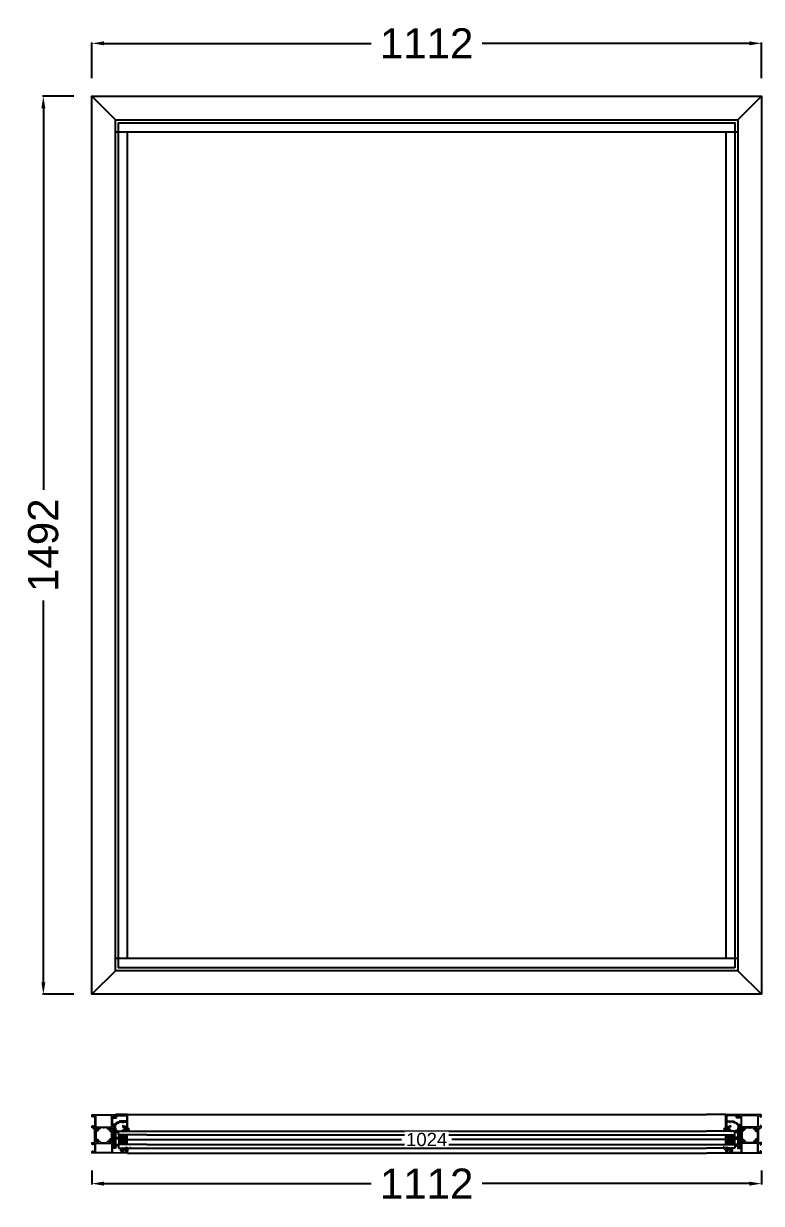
# Model space of a CAD drawing. Header units: millimetres. Extents: x -54028 to -48567, y 2760 to 5426.
# Drawn here: x -51345 to -50119, y 3031 to 4991 of the extents above; entities that cross this region are included whole.
import ezdxf

# ---------------------------------------------------------------- set-up
doc = ezdxf.new("R2010")
doc.units = ezdxf.units.MM
for name, color, linetype, lineweight in [('ATR-tr.', 252, 'Continuous', 20), ('epdm hatch', 253, 'Continuous', 9), ('olculendırme', 7, 'Continuous', 15), ('yalıtım malzemesi', 8, 'Continuous', 9)]:
    doc.layers.add(name, color=color, linetype=linetype, lineweight=lineweight)
doc.layers.add('ISIBARİYERİ HATCH', color=253, linetype='Continuous', lineweight=20, true_color=0xadb6b8)
doc.layers.add('profiller', color=7, linetype='Continuous')
doc.styles.get("Standard").update_dxf_attribs({"font": 'arial.ttf'})
doc.dimstyles.new('ÖLÇÜ', dxfattribs={"dimtxt": 50, "dimasz": 20, "dimexe": 1.25, "dimexo": 30, "dimgap": 20, "dimtad": 0, "dimdec": 0, "dimtxsty": 'Standard', "dimcen": 2.5, "dimadec": 1, "dimazin": 0, "dimtfac": 1, "dimtdec": 0, "dimtmove": 0, "dimatfit": 3, "dimfxl": 1, "dimarcsym": 0})

# ---------------------------------------------------------------- blocks, each defined once
blk = doc.blocks.new('10850-')
at = {"lineweight": -2}
h = blk.add_hatch(color=256, dxfattribs=at)
h.dxf.hatch_style = 1
edge = h.paths.add_edge_path()
edge.add_arc((2024.8, -71.1), 0.3, 360, 450)
edge.add_line((2024.8, -70.8), (2016.4, -70.8))
edge.add_line((2016.4, -70.8), (2016.1, -70.5))
edge.add_line((2016.1, -70.5), (2015.8, -70.8))
edge.add_line((2015.8, -70.8), (2007.4, -70.8))
edge.add_arc((2007.4, -71.1), 0.3, 90, 180)
edge.add_line((2007.1, -71.1), (2007.1, -72.3))
edge.add_arc((2006.8, -72.3), 0.3, 279.5941, 360, ccw=False)
edge.add_arc((2006.9, -72.9), 0.3, 99.5941, 180)
edge.add_line((2006.6, -72.9), (2006.6, -74))
edge.add_arc((2006.9, -74), 0.3, 180, 270)
edge.add_line((2006.9, -74.3), (2007.8, -74.3))
edge.add_arc((2007.8, -74), 0.3, 270, 350.4059)
edge.add_arc((2008.4, -74.1), 0.3, 89.9886, 170.4059, ccw=False)
edge.add_line((2008.4, -73.8), (2008.8, -73.8))
edge.add_arc((2008.8, -74.1), 0.3, 0, 90, ccw=False)
edge.add_line((2009.1, -74.1), (2009.1, -74.3))
edge.add_arc((2007.6, -74.3), 1.5, 270, 360, ccw=False)
edge.add_line((2007.6, -75.8), (2005.4, -75.8))
edge.add_arc((2005.4, -75.5), 0.3, 180, 270, ccw=False)
edge.add_line((2005.1, -75.5), (2005.1, -36.9))
edge.add_arc((2005.4, -36.9), 0.3, 90, 180, ccw=False)
edge.add_line((2005.4, -36.6), (2007.6, -36.6))
edge.add_arc((2007.6, -38.1), 1.5, 0, 90, ccw=False)
edge.add_line((2009.1, -38.1), (2009.1, -38.3))
edge.add_arc((2008.8, -38.3), 0.3, -90, 0, ccw=False)
edge.add_line((2008.8, -38.6), (2008.4, -38.6))
edge.add_arc((2008.4, -38.3), 0.3, 189.5941, 270.0114, ccw=False)
edge.add_arc((2007.8, -38.4), 0.3, 9.5941, 90)
edge.add_line((2007.8, -38.1), (2006.9, -38.1))
edge.add_arc((2006.9, -38.4), 0.3, 90, 180)
edge.add_line((2006.6, -38.4), (2006.6, -39.5))
edge.add_arc((2006.9, -39.5), 0.3, 180, 260.4059)
edge.add_arc((2006.8, -40.1), 0.3, 0, 80.4059, ccw=False)
edge.add_line((2007.1, -40.1), (2007.1, -41.3))
edge.add_arc((2007.4, -41.3), 0.3, 180, 270)
edge.add_line((2007.4, -41.6), (2015.8, -41.6))
edge.add_line((2015.8, -41.6), (2016.1, -41.9))
edge.add_line((2016.1, -41.9), (2016.4, -41.6))
edge.add_line((2016.4, -41.6), (2024.8, -41.6))
edge.add_arc((2024.8, -41.3), 0.3, 270, 360)
edge.add_line((2025.1, -41.3), (2025.1, -40.1))
edge.add_arc((2025.4, -40.1), 0.3, 99.5941, 180, ccw=False)
edge.add_arc((2025.3, -39.5), 0.3, 279.5941, 360)
edge.add_line((2025.6, -39.5), (2025.6, -38.4))
edge.add_arc((2025.3, -38.4), 0.3, 0, 90)
edge.add_line((2025.3, -38.1), (2024.4, -38.1))
edge.add_arc((2024.4, -38.4), 0.3, 90, 170.4059)
edge.add_arc((2023.8, -38.3), 0.3, 269.9886, 350.4059, ccw=False)
edge.add_line((2023.8, -38.6), (2023.4, -38.6))
edge.add_arc((2023.4, -38.3), 0.3, 180, 270, ccw=False)
edge.add_line((2023.1, -38.3), (2023.1, -38.1))
edge.add_arc((2024.6, -38.1), 1.5, 90, 180, ccw=False)
edge.add_line((2024.6, -36.6), (2026.3, -36.6))
edge.add_arc((2026.3, -37.4), 0.8, 0, 90, ccw=False)
edge.add_line((2027.1, -37.4), (2027.1, -38.1))
edge.add_arc((2027.4, -38.1), 0.3, 180, 270)
edge.add_line((2027.4, -38.4), (2027.6, -38.4))
edge.add_arc((2027.6, -39.4), 1, 8.2132, 90, ccw=False)
edge.add_arc((2028.3, -39.3), 0.3, -90, 8.2132, ccw=False)
edge.add_line((2028.3, -39.6), (2027.4, -39.6))
edge.add_arc((2027.4, -39.9), 0.3, 90, 180)
edge.add_line((2027.1, -39.9), (2027.1, -41.3))
edge.add_arc((2027.4, -41.3), 0.3, 180, 270)
edge.add_line((2027.4, -41.6), (2028.3, -41.6))
edge.add_arc((2028.3, -41.3), 0.3, 270, 349.4789)
edge.add_arc((2028.9, -41.4), 0.3, 110, 169.4789, ccw=False)
edge.add_line((2028.8, -41.1), (2030.2, -40.6))
edge.add_arc((2030.3, -40.9), 0.3, -5, 110, ccw=False)
edge.add_line((2030.6, -40.9), (2030.4, -43.3))
edge.add_arc((2030.1, -43.3), 0.3, 315, 355, ccw=False)
edge.add_line((2030.3, -43.5), (2029.9, -43.8))
edge.add_arc((2029.8, -43.7), 0.2, 195, 315, ccw=False)
edge.add_line((2029.6, -43.7), (2029.6, -43.6))
edge.add_arc((2029.4, -43.6), 0.2, 15, 75)
edge.add_line((2029.4, -43.4), (2027.4, -42.9))
edge.add_line((2027.4, -42.9), (2027.1, -42.9))
edge.add_arc((2027.2, -43.2), 0.3, 109.4712, 228.1897)
edge.add_arc((2026.8, -43.6), 0.3, 0, 48.1897, ccw=False)
edge.add_line((2027.1, -43.6), (2027.1, -47.5))
edge.add_arc((2027.4, -47.5), 0.3, 180, 270)
edge.add_line((2027.4, -47.8), (2027.6, -47.8))
edge.add_arc((2027.6, -47.5), 0.3, 270, 301.4)
edge.add_line((2027.8, -47.8), (2029.3, -46.8))
edge.add_arc((2029.4, -47), 0.2, 0, 121.4, ccw=False)
edge.add_line((2029.6, -47), (2029.6, -48.4))
edge.add_arc((2028.6, -48.4), 1, -58.6, 0, ccw=False)
edge.add_line((2029.1, -49.3), (2027.6, -50.2))
edge.add_arc((2028.1, -51.1), 1, 121.7603, 180)
edge.add_line((2027.1, -51.1), (2027.1, -55.6))
edge.add_arc((2027.1, -56.2), 0.6, -90, 90, ccw=False)
edge.add_line((2027.1, -56.8), (2027.1, -61.3))
edge.add_arc((2028.1, -61.3), 1, 180, 238.2397)
edge.add_line((2027.6, -62.2), (2029.1, -63.1))
edge.add_arc((2028.6, -64), 1, 0, 58.6, ccw=False)
edge.add_line((2029.6, -64), (2029.6, -65.4))
edge.add_arc((2029.4, -65.4), 0.2, 238.6, 360, ccw=False)
edge.add_line((2029.3, -65.6), (2027.8, -64.6))
edge.add_arc((2027.6, -64.9), 0.3, 58.6, 90)
edge.add_line((2027.6, -64.6), (2027.4, -64.6))
edge.add_arc((2027.4, -64.9), 0.3, 90, 180)
edge.add_line((2027.1, -64.9), (2027.1, -68.8))
edge.add_arc((2026.8, -68.8), 0.3, 311.8103, 360, ccw=False)
edge.add_arc((2027.2, -69.2), 0.3, 131.8103, 250.5288)
edge.add_line((2027.1, -69.5), (2027.4, -69.5))
edge.add_line((2027.4, -69.5), (2029.4, -69))
edge.add_arc((2029.4, -68.8), 0.2, 285, 345)
edge.add_line((2029.6, -68.8), (2029.6, -68.6))
edge.add_arc((2029.8, -68.7), 0.2, 45, 165, ccw=False)
edge.add_line((2029.9, -68.6), (2030.3, -68.9))
edge.add_arc((2030.1, -69.1), 0.3, 5, 45, ccw=False)
edge.add_line((2030.4, -69.1), (2030.6, -71.5))
edge.add_arc((2030.3, -71.5), 0.3, -110, 5, ccw=False)
edge.add_line((2030.2, -71.8), (2028.8, -71.3))
edge.add_arc((2028.9, -71), 0.3, 190.5211, 250, ccw=False)
edge.add_arc((2028.3, -71.1), 0.3, 10.5211, 90)
edge.add_line((2028.3, -70.8), (2027.4, -70.8))
edge.add_arc((2027.4, -71.1), 0.3, 90, 180)
edge.add_line((2027.1, -71.1), (2027.1, -72.5))
edge.add_arc((2027.4, -72.5), 0.3, 180, 270)
edge.add_line((2027.4, -72.8), (2028.3, -72.8))
edge.add_arc((2028.3, -73.1), 0.3, -8.2132, 90, ccw=False)
edge.add_arc((2027.6, -73), 1, 270, 351.7868, ccw=False)
edge.add_line((2027.6, -74), (2027.4, -74))
edge.add_arc((2027.4, -74.3), 0.3, 90, 180)
edge.add_line((2027.1, -74.3), (2027.1, -75))
edge.add_arc((2026.3, -75), 0.8, -90, 0.0017, ccw=False)
edge.add_line((2026.3, -75.8), (2024.6, -75.8))
edge.add_arc((2024.6, -74.3), 1.5, 180, 270, ccw=False)
edge.add_line((2023.1, -74.3), (2023.1, -74.1))
edge.add_arc((2023.4, -74.1), 0.3, 90, 180, ccw=False)
edge.add_line((2023.4, -73.8), (2023.8, -73.8))
edge.add_arc((2023.8, -74.1), 0.3, 9.5941, 90.0114, ccw=False)
edge.add_arc((2024.4, -74), 0.3, 189.5941, 270)
edge.add_line((2024.4, -74.3), (2025.3, -74.3))
edge.add_arc((2025.3, -74), 0.3, 270, 360)
edge.add_line((2025.6, -74), (2025.6, -72.9))
edge.add_arc((2025.3, -72.9), 0.3, 360, 440.4059)
edge.add_arc((2025.4, -72.3), 0.3, 180, 260.4059, ccw=False)
edge.add_line((2025.1, -72.3), (2025.1, -71.1))
h.paths.add_polyline_path([(2025.4, -69.2), (2025.4, -43.2), (2006.7, -43.2), (2006.7, -69.2)], flags=16)
at = {"layer": 'olculendırme'}
blk.add_lwpolyline([(2025.1, -71.1, 0.414214), (2024.8, -70.8), (2016.4, -70.8), (2016.1, -70.5), (2015.8, -70.8), (2007.4, -70.8, 0.414214), (2007.1, -71.1), (2007.1, -72.3, -0.365977), (2006.8, -72.6, 0.365977), (2006.6, -72.9), (2006.6, -74, 0.414214), (2006.9, -74.3), (2007.8, -74.3, 0.365977), (2008.1, -74, -0.366034), (2008.4, -73.8), (2008.8, -73.8, -0.414214), (2009.1, -74.1), (2009.1, -74.3, -0.414214), (2007.6, -75.8), (2005.4, -75.8, -0.414214), (2005.1, -75.5), (2005.1, -36.9, -0.414214), (2005.4, -36.6), (2007.6, -36.6, -0.414214), (2009.1, -38.1), (2009.1, -38.3, -0.414214), (2008.8, -38.6), (2008.4, -38.6, -0.366034), (2008.1, -38.3, 0.365977), (2007.8, -38.1), (2006.9, -38.1, 0.414214), (2006.6, -38.4), (2006.6, -39.5, 0.365977), (2006.8, -39.8, -0.365977), (2007.1, -40.1), (2007.1, -41.3, 0.414214), (2007.4, -41.6), (2015.8, -41.6), (2016.1, -41.9), (2016.4, -41.6), (2024.8, -41.6, 0.414214), (2025.1, -41.3), (2025.1, -40.1, -0.365977), (2025.3, -39.8, 0.365977), (2025.6, -39.5), (2025.6, -38.4, 0.414214), (2025.3, -38.1), (2024.4, -38.1, 0.365977), (2024.1, -38.3, -0.366034), (2023.8, -38.6), (2023.4, -38.6, -0.414214), (2023.1, -38.3), (2023.1, -38.1, -0.414214), (2024.6, -36.6), (2026.3, -36.6, -0.414214), (2027.1, -37.4), (2027.1, -38.1, 0.414214), (2027.4, -38.4), (2027.6, -38.4, -0.372825), (2028.6, -39.3, -0.45685), (2028.3, -39.6), (2027.4, -39.6, 0.414214), (2027.1, -39.9), (2027.1, -41.3, 0.414214), (2027.4, -41.6), (2028.3, -41.6, 0.361398), (2028.6, -41.3, -0.265514), (2028.8, -41.1), (2030.2, -40.6, -0.548619), (2030.6, -40.9), (2030.4, -43.3, -0.176327), (2030.3, -43.5), (2029.9, -43.8, -0.57735), (2029.6, -43.7), (2029.6, -43.6, 0.267949), (2029.4, -43.4), (2027.4, -42.9), (2027.1, -42.9, 0.569919), (2027, -43.4, -0.213422), (2027.1, -43.6), (2027.1, -47.5, 0.414214), (2027.4, -47.8), (2027.6, -47.8, 0.137872), (2027.8, -47.8), (2029.3, -46.8, -0.585524), (2029.6, -47), (2029.6, -48.4, -0.261413), (2029.1, -49.3), (2027.6, -50.2, 0.259734), (2027.1, -51.1), (2027.1, -55.6, -1), (2027.1, -56.8), (2027.1, -61.3, 0.259734), (2027.6, -62.2), (2029.1, -63.1, -0.261413), (2029.6, -64), (2029.6, -65.4, -0.585524), (2029.3, -65.6), (2027.8, -64.6, 0.137872), (2027.6, -64.6), (2027.4, -64.6, 0.414214), (2027.1, -64.9), (2027.1, -68.8, -0.213422), (2027, -69, 0.569919), (2027.1, -69.5), (2027.4, -69.5), (2029.4, -69, 0.267949), (2029.6, -68.8), (2029.6, -68.6, -0.57735), (2029.9, -68.6), (2030.3, -68.9, -0.176327), (2030.4, -69.1), (2030.6, -71.5, -0.548619), (2030.2, -71.8), (2028.8, -71.3, -0.265514), (2028.6, -71, 0.361398), (2028.3, -70.8), (2027.4, -70.8, 0.414214), (2027.1, -71.1), (2027.1, -72.5, 0.414214), (2027.4, -72.8), (2028.3, -72.8, -0.45685), (2028.6, -73.1, -0.372825), (2027.6, -74), (2027.4, -74, 0.414214), (2027.1, -74.3), (2027.1, -75, -0.414222), (2026.3, -75.8), (2024.6, -75.8, -0.414214), (2023.1, -74.3), (2023.1, -74.1, -0.414214), (2023.4, -73.8), (2023.8, -73.8, -0.366034), (2024.1, -74, 0.365977), (2024.4, -74.3), (2025.3, -74.3, 0.414214), (2025.6, -74), (2025.6, -72.9, 0.365977), (2025.3, -72.6, -0.365977), (2025.1, -72.3)], format="xyb", close=True, dxfattribs=at)
blk.add_lwpolyline([(2025.4, -69.2), (2025.4, -43.2), (2006.7, -43.2), (2006.7, -69.2)], close=True, dxfattribs=at)
blk = doc.blocks.new('02.05.09-')
at = {"layer": 'ISIBARİYERİ HATCH'}
h = blk.add_hatch(color=256, dxfattribs=at)
h.dxf.hatch_style = 1
edge = h.paths.add_edge_path()
edge.add_arc((763.9, -103.7), 0.3, 24, 90)
edge.add_line((763.9, -103.4), (749.5, -103.4))
edge.add_arc((749.5, -103.7), 0.3, 90, 156)
edge.add_line((749.2, -103.6), (748.1, -106.2))
edge.add_arc((747.8, -106), 0.3, 270, 336, ccw=False)
edge.add_line((747.8, -106.3), (747.7, -106.3))
edge.add_arc((747.7, -105.1), 1.2, 240, 270, ccw=False)
edge.add_line((747.1, -106.2), (745.5, -105.2))
edge.add_line((745.5, -105.2), (745.1, -105.2))
edge.add_arc((745.1, -105.6), 0.4, 90, 180.2905)
edge.add_line((744.7, -105.6), (744.7, -109))
edge.add_arc((745.1, -109), 0.4, 180.2306, 270)
edge.add_line((745.1, -109.4), (745.5, -109.4))
edge.add_line((745.5, -109.4), (747.1, -108.5))
edge.add_arc((747.7, -109.5), 1.2, 90, 120, ccw=False)
edge.add_line((747.7, -108.3), (749.1, -108.3))
edge.add_arc((749.1, -108), 0.3, 270, 336)
edge.add_line((749.4, -108.2), (750.6, -105.5))
edge.add_arc((751, -105.7), 0.5, 90, 156, ccw=False)
edge.add_line((751, -105.2), (762.4, -105.2))
edge.add_arc((762.4, -105.7), 0.5, 24, 90, ccw=False)
edge.add_line((762.9, -105.5), (764, -108.2))
edge.add_arc((764.3, -108), 0.3, 204, 270)
edge.add_line((764.3, -108.3), (765.7, -108.3))
edge.add_arc((765.7, -109.5), 1.2, 60, 90, ccw=False)
edge.add_line((766.3, -108.5), (767.9, -109.4))
edge.add_line((767.9, -109.4), (768.3, -109.4))
edge.add_arc((768.3, -109), 0.4, 270, 360.0823)
edge.add_line((768.7, -109), (768.7, -105.6))
edge.add_arc((768.3, -105.6), 0.4, 0.1697, 90)
edge.add_line((768.3, -105.2), (767.9, -105.2))
edge.add_line((767.9, -105.2), (766.3, -106.2))
edge.add_arc((765.7, -105.1), 1.2, 270, 300, ccw=False)
edge.add_line((765.7, -106.3), (765.6, -106.3))
edge.add_arc((765.6, -106), 0.3, 204, 270, ccw=False)
edge.add_line((765.3, -106.2), (764.2, -103.6))
at = {"layer": 'profiller', "lineweight": -2}
blk.add_lwpolyline([(764.2, -103.6, 0.296213), (763.9, -103.4), (749.5, -103.4, 0.296214), (749.2, -103.6), (748.1, -106.2, -0.296213), (747.8, -106.3), (747.7, -106.3, -0.131652), (747.1, -106.2), (745.5, -105.2), (745.1, -105.2, 0.415699), (744.7, -105.6), (744.7, -109, 0.413035), (745.1, -109.4), (745.5, -109.4), (747.1, -108.5, -0.131653), (747.7, -108.3), (749.1, -108.3, 0.296213), (749.4, -108.2), (750.6, -105.5, -0.296214), (751, -105.2), (762.4, -105.2, -0.296213), (762.9, -105.5), (764, -108.2, 0.296213), (764.3, -108.3), (765.7, -108.3, -0.131653), (766.3, -108.5), (767.9, -109.4), (768.3, -109.4, 0.414635), (768.7, -109), (768.7, -105.6, 0.413346), (768.3, -105.2), (767.9, -105.2), (766.3, -106.2, -0.131652), (765.7, -106.3), (765.6, -106.3, -0.296213), (765.3, -106.2)], format="xyb", close=True, dxfattribs=at)
blk = doc.blocks.new('10952-')
at = {"lineweight": -2}
h = blk.add_hatch(color=256, dxfattribs=at)
h.dxf.hatch_style = 1
edge = h.paths.add_edge_path()
edge.add_line((237.7, -134.7), (237.7, -131.3))
edge.add_arc((238, -131.3), 0.3, 131.8103, 180, ccw=False)
edge.add_arc((237.6, -130.9), 0.3, 311.8103, 430.5288)
edge.add_line((237.7, -130.6), (237.4, -130.6))
edge.add_line((237.4, -130.6), (235.4, -131.1))
edge.add_arc((235.5, -131.3), 0.2, 105, 165)
edge.add_line((235.3, -131.3), (235.2, -131.4))
edge.add_arc((235, -131.4), 0.2, 225, 345, ccw=False)
edge.add_line((234.9, -131.5), (234.5, -131.1))
edge.add_arc((234.7, -130.9), 0.3, 185, 225, ccw=False)
edge.add_line((234.4, -131), (234.2, -128.6))
edge.add_arc((234.5, -128.6), 0.3, 70, 185, ccw=False)
edge.add_line((234.6, -128.3), (236, -128.8))
edge.add_arc((235.9, -129.1), 0.3, 10.5211, 70, ccw=False)
edge.add_arc((236.5, -129), 0.3, 190.5211, 270)
edge.add_line((236.5, -129.3), (239.3, -129.3))
edge.add_arc((239.3, -129), 0.3, 270, 360)
edge.add_line((239.6, -129), (239.6, -127.6))
edge.add_arc((239.3, -127.6), 0.3, 360, 450)
edge.add_line((239.3, -127.3), (238, -127.3))
edge.add_arc((238, -127), 0.3, 171.7868, 270, ccw=False)
edge.add_arc((238.7, -127.1), 1, 90, 171.7868, ccw=False)
edge.add_line((238.7, -126.1), (239.6, -126.1))
edge.add_arc((239.6, -127.3), 1.2, 0, 90, ccw=False)
edge.add_line((240.8, -127.3), (240.8, -128.5))
edge.add_arc((241.1, -128.5), 0.3, 180, 267.8142)
edge.add_line((241.1, -128.8), (253.3, -129.2))
edge.add_arc((253.3, -128.2), 1, 267.8142, 360)
edge.add_line((254.3, -128.2), (254.3, -114.8))
edge.add_line((254.3, -114.8), (252.2, -114.8))
edge.add_arc((252.2, -115.1), 0.3, 90, 180)
edge.add_line((251.9, -115.1), (251.9, -115.8))
edge.add_arc((251.6, -115.8), 0.3, 270, 360, ccw=False)
edge.add_line((251.6, -116.1), (251.4, -116.1))
edge.add_arc((251.4, -115.6), 0.5, 180, 270, ccw=False)
edge.add_line((250.9, -115.6), (250.9, -112.5))
edge.add_arc((251.6, -112.5), 0.7, 90, 180, ccw=False)
edge.add_arc((251.6, -112.1), 0.3, 0, 90, ccw=False)
edge.add_line((251.9, -112.1), (251.9, -112.9))
edge.add_arc((252.4, -112.9), 0.5, 180, 270)
edge.add_line((252.4, -113.4), (253.8, -113.4))
edge.add_arc((253.8, -112.9), 0.5, 270, 360)
edge.add_line((254.3, -112.9), (254.3, -106.2))
edge.add_arc((253.8, -106.2), 0.5, 0, 90)
edge.add_line((253.8, -105.7), (252.4, -105.7))
edge.add_arc((252.4, -106.2), 0.5, 90, 180)
edge.add_line((251.9, -106.2), (251.9, -107))
edge.add_arc((251.6, -107), 0.3, 270, 360, ccw=False)
edge.add_arc((251.6, -106.6), 0.7, 180, 270, ccw=False)
edge.add_line((250.9, -106.6), (250.9, -104.6))
edge.add_arc((251.2, -104.6), 0.3, 90, 180, ccw=False)
edge.add_line((251.2, -104.3), (255.6, -104.3))
edge.add_arc((255.6, -104.6), 0.3, 0, 90, ccw=False)
edge.add_line((255.9, -104.6), (255.9, -163.2))
edge.add_arc((255.6, -163.2), 0.3, -90, 0, ccw=False)
edge.add_line((255.6, -163.5), (253.4, -163.5))
edge.add_arc((253.4, -162), 1.5, 180, 270, ccw=False)
edge.add_line((251.9, -162), (251.9, -161.8))
edge.add_arc((252.2, -161.8), 0.3, 90, 180, ccw=False)
edge.add_line((252.2, -161.5), (252.6, -161.5))
edge.add_arc((252.6, -161.8), 0.3, 9.5941, 90, ccw=False)
edge.add_arc((253.2, -161.7), 0.286, 187.122, 272.4705)
edge.add_line((253.2, -162), (254.1, -162))
edge.add_arc((254.1, -161.7), 0.3, 270, 360)
edge.add_line((254.4, -161.7), (254.4, -160.6))
edge.add_arc((254.1, -160.6), 0.295, 359.0944, 441.3131)
edge.add_arc((254.2, -160), 0.3, 180, 260.4059, ccw=False)
edge.add_line((253.9, -160), (253.9, -158.8))
edge.add_arc((253.6, -158.8), 0.3, 360, 450)
edge.add_line((253.6, -158.5), (240, -158.5))
edge.add_arc((240, -158.8), 0.3, 90, 180)
edge.add_line((239.7, -158.8), (239.7, -160))
edge.add_arc((239.4, -160), 0.3, -80.4059, 0, ccw=False)
edge.add_arc((239.5, -160.6), 0.296, 98.8526, 180.7399)
edge.add_line((239.2, -160.6), (239.2, -161.7))
edge.add_arc((239.5, -161.7), 0.3, 180, 270)
edge.add_line((239.5, -162), (240.4, -162))
edge.add_arc((240.4, -161.7), 0.294, 268.9827, 351.4057)
edge.add_arc((241, -161.8), 0.3, 90, 170.4059, ccw=False)
edge.add_line((241, -161.5), (241.4, -161.5))
edge.add_arc((241.4, -161.8), 0.3, 0, 90, ccw=False)
edge.add_line((241.7, -161.8), (241.7, -162))
edge.add_arc((240.2, -162), 1.5, -90, 0, ccw=False)
edge.add_line((240.2, -163.5), (238, -163.5))
edge.add_arc((238, -163.2), 0.3, 180, 270, ccw=False)
edge.add_line((237.7, -163.2), (237.7, -158.8))
edge.add_arc((237.4, -158.8), 0.3, 360, 450)
edge.add_line((237.4, -158.5), (236.5, -158.5))
edge.add_arc((236.5, -158.8), 0.3, 90, 169.4789)
edge.add_arc((235.9, -158.7), 0.3, 290, 349.4789, ccw=False)
edge.add_line((236, -158.9), (234.6, -159.4))
edge.add_arc((234.5, -159.2), 0.3, 175, 290, ccw=False)
edge.add_line((234.2, -159.1), (234.4, -156.8))
edge.add_arc((234.7, -156.8), 0.3, 135, 175, ccw=False)
edge.add_line((234.5, -156.6), (234.9, -156.2))
edge.add_arc((235, -156.4), 0.2, 15, 135, ccw=False)
edge.add_line((235.2, -156.3), (235.3, -156.5))
edge.add_arc((235.5, -156.4), 0.2, 195, 255)
edge.add_line((235.4, -156.6), (237.4, -157.2))
edge.add_line((237.4, -157.2), (237.7, -157.2))
edge.add_arc((237.6, -156.9), 0.3, 289.4712, 408.1897)
edge.add_arc((238, -156.4), 0.3, 180, 228.1897, ccw=False)
edge.add_line((237.7, -156.4), (237.7, -152.6))
edge.add_arc((237.4, -152.6), 0.3, 360, 450)
edge.add_line((237.4, -152.3), (237.2, -152.3))
edge.add_arc((237.2, -152.6), 0.3, 90, 121.4)
edge.add_line((237, -152.3), (235.5, -153.2))
edge.add_arc((235.4, -153.1), 0.2, 180, 301.4, ccw=False)
edge.add_line((235.2, -153.1), (235.2, -151.6))
edge.add_arc((236.2, -151.6), 1, 121.4, 180, ccw=False)
edge.add_line((235.7, -150.8), (237.2, -149.8))
edge.add_arc((236.7, -149), 1, 301.7603, 360)
edge.add_line((237.7, -149), (237.7, -138.7))
edge.add_arc((236.7, -138.7), 1, 0, 58.2397)
edge.add_line((237.2, -137.9), (235.7, -136.9))
edge.add_arc((236.2, -136.1), 1, 180, 238.6, ccw=False)
edge.add_line((235.2, -136.1), (235.2, -134.7))
edge.add_arc((235.4, -134.7), 0.2, 58.6, 180, ccw=False)
edge.add_line((235.5, -134.5), (237, -135.4))
edge.add_arc((237.2, -135.2), 0.3, 238.6, 270)
edge.add_line((237.2, -135.5), (237.4, -135.5))
edge.add_arc((237.4, -135.2), 0.3, 270, 360)
edge.add_line((237.7, -135.2), (237.7, -131.3))
edge.add_line((237.7, -131.3), (237.7, -134.7))
h.paths.add_polyline_path([(254.3, -156.9), (239.4, -156.9), (239.4, -130.9), (254.3, -130.9)], flags=16)
at = {"layer": 'olculendırme'}
blk.add_lwpolyline([(237.7, -134.7), (237.7, -131.3, -0.213422), (237.8, -131.1, 0.569919), (237.7, -130.6), (237.4, -130.6), (235.4, -131.1, 0.267949), (235.3, -131.3), (235.2, -131.4, -0.57735), (234.9, -131.5), (234.5, -131.1, -0.176327), (234.4, -131), (234.2, -128.6, -0.548619), (234.6, -128.3), (236, -128.8, -0.265514), (236.2, -129, 0.361398), (236.5, -129.3), (239.3, -129.3, 0.414214), (239.6, -129), (239.6, -127.6, 0.414214), (239.3, -127.3), (238, -127.3, -0.45685), (237.7, -126.9, -0.372825), (238.7, -126.1), (239.6, -126.1, -0.414214), (240.8, -127.3), (240.8, -128.5, 0.403083), (241.1, -128.8), (253.3, -129.2, 0.425432), (254.3, -128.2), (254.3, -114.8), (252.2, -114.8, 0.414214), (251.9, -115.1), (251.9, -115.8, -0.414214), (251.6, -116.1), (251.4, -116.1, -0.414214), (250.9, -115.6), (250.9, -112.5, -0.414214), (251.6, -111.8, -0.414214), (251.9, -112.1), (251.9, -112.9, 0.414214), (252.4, -113.4), (253.8, -113.4, 0.414214), (254.3, -112.9), (254.3, -106.2, 0.414214), (253.8, -105.7), (252.4, -105.7, 0.414214), (251.9, -106.2), (251.9, -107, -0.414214), (251.6, -107.3, -0.414214), (250.9, -106.6), (250.9, -104.6, -0.414214), (251.2, -104.3), (255.6, -104.3, -0.414214), (255.9, -104.6), (255.9, -163.2, -0.414214), (255.6, -163.5), (253.4, -163.5, -0.414214), (251.9, -162), (251.9, -161.8, -0.414214), (252.2, -161.5), (252.6, -161.5, -0.365977), (252.9, -161.7, 0.39063), (253.2, -162), (254.1, -162, 0.414214), (254.4, -161.7), (254.4, -160.6, 0.374973), (254.2, -160.3, -0.365977), (253.9, -160), (253.9, -158.8, 0.414214), (253.6, -158.5), (240, -158.5, 0.414214), (239.7, -158.8), (239.7, -160, -0.365977), (239.5, -160.3, 0.373325), (239.2, -160.6), (239.2, -161.7, 0.414214), (239.5, -162), (240.4, -162, 0.37599), (240.7, -161.7, -0.365977), (241, -161.5), (241.4, -161.5, -0.414214), (241.7, -161.8), (241.7, -162, -0.414214), (240.2, -163.5), (238, -163.5, -0.414214), (237.7, -163.2), (237.7, -158.8, 0.414214), (237.4, -158.5), (236.5, -158.5, 0.361398), (236.2, -158.7, -0.265514), (236, -158.9), (234.6, -159.4, -0.548619), (234.2, -159.1), (234.4, -156.8, -0.176327), (234.5, -156.6), (234.9, -156.2, -0.57735), (235.2, -156.3), (235.3, -156.5, 0.267949), (235.4, -156.6), (237.4, -157.2), (237.7, -157.2, 0.569919), (237.8, -156.7, -0.213422), (237.7, -156.4), (237.7, -152.6, 0.414214), (237.4, -152.3), (237.2, -152.3, 0.137872), (237, -152.3), (235.5, -153.2, -0.585524), (235.2, -153.1), (235.2, -151.6, -0.261413), (235.7, -150.8), (237.2, -149.8, 0.259734), (237.7, -149), (237.7, -138.7, 0.259734), (237.2, -137.9), (235.7, -136.9, -0.261413), (235.2, -136.1), (235.2, -134.7, -0.585524), (235.5, -134.5), (237, -135.4, 0.137872), (237.2, -135.5), (237.4, -135.5, 0.414214), (237.7, -135.2), (237.7, -131.3)], format="xyb", close=True, dxfattribs=at)
blk.add_lwpolyline([(254.3, -156.9), (239.4, -156.9), (239.4, -130.9), (254.3, -130.9)], close=True, dxfattribs=at)
blk = doc.blocks.new('AT64F07-')
at = {"layer": 'profiller', "color": 0, "lineweight": -2}
for name, p in [('10952-', (0, 0)), ('10850-', (-1813.4, -87.7)), ('02.05.09-', (-531, -25.7))]:
    blk.add_blockref(name, p, dxfattribs=at)
at = {"layer": 'profiller', "color": 0, "lineweight": -2, "xscale": -1, "rotation": 180}
blk.add_blockref('02.05.09-', (-531, -262), dxfattribs=at)
blk = doc.blocks.new('25 G 14')
at = {"layer": 'ISIBARİYERİ HATCH'}
h = blk.add_hatch(color=0, dxfattribs=at)
edge = h.paths.add_edge_path()
edge.add_line((2268.7, 4759.9), (2268.7, 4759.5))
edge.add_arc((2269, 4759.5), 0.3, 180, 270)
edge.add_line((2269, 4759.2), (2269.4, 4759.2))
edge.add_arc((2269.4, 4759.5), 0.3, 270, 360)
edge.add_line((2269.7, 4759.5), (2269.7, 4759.7))
edge.add_arc((2270.2, 4759.7), 0.5, 90, 180, ccw=False)
edge.add_line((2270.2, 4760.2), (2274.5, 4760.2))
edge.add_arc((2274.5, 4759.2), 1, 0, 90, ccw=False)
edge.add_line((2275.5, 4759.2), (2275.5, 4751.7))
edge.add_arc((2275, 4751.7), 0.5, -90, 0, ccw=False)
edge.add_line((2275, 4751.2), (2274.5, 4751.2))
edge.add_arc((2274.5, 4751.9), 0.7, 240.9209, 270, ccw=False)
edge.add_arc((2268.7, 4741.5), 11.2, 60.9209, 83.5092)
edge.add_arc((2270, 4752.9), 0.3, 182.8968, 263.6562, ccw=False)
edge.add_arc((2269.4, 4752.9), 0.3, 2.8967, 90)
edge.add_line((2269.4, 4753.2), (2269, 4753.2))
edge.add_arc((2269, 4752.9), 0.3, 90, 180)
edge.add_line((2268.7, 4752.9), (2268.7, 4752))
edge.add_arc((2269.2, 4752), 0.5, 180, 267.2706)
edge.add_arc((2268.7, 4741.5), 10, 61.045, 87.2706, ccw=False)
edge.add_arc((2274.5, 4752), 2, 241.045, 270)
edge.add_line((2274.5, 4750), (2276.4, 4750))
edge.add_arc((2276.4, 4750.3), 0.3, 270, 360)
edge.add_line((2276.7, 4750.3), (2276.7, 4771.7))
edge.add_arc((2276.4, 4771.7), 0.3, 360, 450)
edge.add_line((2276.4, 4772), (2257.2, 4772))
edge.add_arc((2257.2, 4771.7), 0.3, 90, 180)
edge.add_line((2256.9, 4771.7), (2256.9, 4771.1))
edge.add_arc((2257.2, 4771.1), 0.3, 180, 270)
edge.add_line((2257.2, 4770.8), (2257.4, 4770.8))
edge.add_line((2257.4, 4770.8), (2257.4, 4767.8))
edge.add_line((2257.4, 4767.8), (2254.7, 4767.8))
edge.add_line((2254.7, 4767.8), (2254.5, 4768.2))
edge.add_arc((2254.3, 4768), 0.3, 30, 120)
edge.add_line((2254.1, 4768.3), (2252.4, 4767.3))
edge.add_arc((2252.6, 4767), 0.361, 120, 270)
edge.add_line((2252.6, 4766.6), (2257.6, 4766.6))
edge.add_arc((2257.6, 4767.6), 1, 270, 360)
edge.add_line((2258.6, 4767.6), (2258.6, 4770.3))
edge.add_arc((2259.1, 4770.3), 0.5, 90, 180, ccw=False)
edge.add_line((2259.1, 4770.8), (2275, 4770.8))
edge.add_arc((2275, 4770.3), 0.5, 0, 90, ccw=False)
edge.add_line((2275.5, 4770.3), (2275.5, 4762.4))
edge.add_arc((2274.5, 4762.4), 1, -90, 0, ccw=False)
edge.add_line((2274.5, 4761.4), (2265.4, 4761.4))
edge.add_arc((2265.4, 4758.2), 3.2, 90, 129.0584)
edge.add_arc((2258.3, 4766.9), 8, 280.3213, 309.0584, ccw=False)
edge.add_arc((2260.3, 4755.9), 3.2, 100.3213, 145)
edge.add_line((2257.7, 4757.7), (2256.6, 4756.2))
edge.add_arc((2255.2, 4757.2), 1.8, 270, 325, ccw=False)
edge.add_line((2255.2, 4755.4), (2252.4, 4755.4))
edge.add_arc((2252.4, 4754.9), 0.546, 90, 240)
edge.add_line((2252.1, 4754.4), (2254.1, 4753.3))
edge.add_arc((2254.2, 4753.5), 0.3, 240, 360)
edge.add_line((2254.5, 4753.5), (2254.5, 4754.2))
edge.add_line((2254.5, 4754.2), (2255.2, 4754.2))
edge.add_arc((2255.2, 4757.2), 3, 270, 325)
edge.add_line((2257.6, 4755.5), (2258.7, 4757))
edge.add_arc((2260.3, 4755.9), 2, 100.3213, 145, ccw=False)
edge.add_arc((2258.3, 4766.9), 9.2, 280.3213, 309.0584)
edge.add_arc((2265.3, 4758.2), 2.01, 88.5859, 129.0323, ccw=False)
edge.add_line((2265.4, 4760.2), (2268.4, 4760.2))
edge.add_arc((2268.4, 4759.9), 0.3, 0, 90, ccw=False)
at = {"layer": 'profiller', "lineweight": -2, "ltscale": 0.5}
blk.add_lwpolyline([(2268.7, 4759.9), (2268.7, 4759.5, 0.414214), (2269, 4759.2), (2269.4, 4759.2, 0.414214), (2269.7, 4759.5), (2269.7, 4759.7, -0.414214), (2270.2, 4760.2), (2274.5, 4760.2, -0.414214), (2275.5, 4759.2), (2275.5, 4751.7, -0.414214), (2275, 4751.2), (2274.5, 4751.2, -0.127567), (2274.2, 4751.3, 0.09888), (2270, 4752.6, -0.367727), (2269.7, 4752.9, 0.399482), (2269.4, 4753.2), (2269, 4753.2, 0.414214), (2268.7, 4752.9), (2268.7, 4752, 0.400329), (2269.2, 4751.5, -0.114933), (2273.6, 4750.3, 0.127017), (2274.5, 4750), (2276.4, 4750, 0.414214), (2276.7, 4750.3), (2276.7, 4771.7, 0.414214), (2276.4, 4772), (2257.2, 4772, 0.414214), (2256.9, 4771.7), (2256.9, 4771.1, 0.414214), (2257.2, 4770.8), (2257.4, 4770.8), (2257.4, 4767.8), (2254.7, 4767.8), (2254.5, 4768.2, 0.414214), (2254.1, 4768.3), (2252.4, 4767.3, 0.767327), (2252.6, 4766.6), (2257.6, 4766.6, 0.414214), (2258.6, 4767.6), (2258.6, 4770.3, -0.414214), (2259.1, 4770.8), (2275, 4770.8, -0.414214), (2275.5, 4770.3), (2275.5, 4762.4, -0.414214), (2274.5, 4761.4), (2265.4, 4761.4, 0.172094), (2263.4, 4760.7, -0.126051), (2259.8, 4759, 0.197455), (2257.7, 4757.7), (2256.6, 4756.2, -0.244698), (2255.2, 4755.4), (2252.4, 4755.4, 0.767327), (2252.1, 4754.4), (2254.1, 4753.3, 0.57735), (2254.5, 4753.5), (2254.5, 4754.2), (2255.2, 4754.2, 0.244698), (2257.6, 4755.5), (2258.7, 4757, -0.197455), (2259.9, 4757.9, 0.126051), (2264.1, 4759.8, -0.178336), (2265.4, 4760.2), (2268.4, 4760.2, -0.414214)], format="xyb", close=True, dxfattribs=at)
blk = doc.blocks.new('01.11.15 dış cam fitili')
at = {"layer": 'epdm hatch', "lineweight": -2}
h = blk.add_hatch(dxfattribs=at)
h.set_pattern_fill('ANSI37', color=256, scale=0.5)
edge = h.paths.add_edge_path(flags=16)
edge.add_line((3309.7, 3751), (3310.8, 3751))
edge.add_arc((3310.8, 3749.5), 1.5, 0, 90, ccw=False)
edge.add_line((3312.3, 3749.5), (3312.3, 3749.2))
edge.add_arc((3311.3, 3749.2), 1, -90, 0, ccw=False)
edge.add_line((3311.3, 3748.2), (3309.4, 3748.2))
edge.add_arc((3309.4, 3749.2), 1, 159.827, 270, ccw=False)
edge.add_line((3308.5, 3749.6), (3308.8, 3750.3))
edge.add_arc((3309.7, 3750), 1, 90, 159.827, ccw=False)
edge = h.paths.add_edge_path(flags=16)
edge.add_arc((3305.4, 3745), 0.3, 180, 270, ccw=False)
edge.add_line((3305.1, 3745), (3305.1, 3746.8))
edge.add_arc((3305.4, 3746.8), 0.3, 90, 180, ccw=False)
edge.add_line((3305.4, 3747.1), (3307.7, 3747.1))
edge.add_arc((3307.7, 3746.8), 0.3, 0, 90, ccw=False)
edge.add_line((3308, 3746.8), (3308, 3745))
edge.add_arc((3307.7, 3745), 0.3, 270, 360, ccw=False)
edge.add_line((3307.7, 3744.7), (3305.4, 3744.7))
edge = h.paths.add_edge_path()
edge.add_arc((3318, 3747.4), 5, 143.9992, 169.0827, ccw=False)
edge.add_line((3313.9, 3750.4), (3315.7, 3752.8))
edge.add_arc((3315.4, 3753), 0.344, 324.8512, 494.1535)
edge.add_line((3315.2, 3753.3), (3313.1, 3751))
edge.add_arc((3312.7, 3751.4), 0.509, 191.2454, 312.5589, ccw=False)
edge.add_arc((3311.3, 3751.1), 1, 11.2454, 90)
edge.add_line((3311.3, 3752.1), (3309.2, 3752.1))
edge.add_arc((3309.2, 3751.1), 1, 90, 159.827)
edge.add_line((3308.2, 3751.4), (3307.6, 3749.8))
edge.add_arc((3307.3, 3749.9), 0.3, 207.9894, 339.827, ccw=False)
edge.add_line((3307.1, 3749.8), (3306.3, 3751.4))
edge.add_arc((3305.9, 3751.2), 0.413, 26.348, 159.1274)
edge.add_line((3305.5, 3751.3), (3305, 3749.8))
edge.add_arc((3304.7, 3749.9), 0.3, 207.9894, 339.827, ccw=False)
edge.add_line((3304.4, 3749.8), (3303.6, 3751.4))
edge.add_arc((3303.3, 3751.2), 0.413, 26.348, 159.1274)
edge.add_line((3302.9, 3751.3), (3302.3, 3749.8))
edge.add_arc((3302.1, 3749.9), 0.3, 200.0737, 339.9263, ccw=False)
edge.add_line((3301.8, 3749.8), (3301.2, 3751.3))
edge.add_arc((3300.8, 3751.2), 0.413, 20.8726, 153.652)
edge.add_line((3300.5, 3751.4), (3300.1, 3750.7))
edge.add_arc((3301, 3750.3), 1, 153.652, 180)
edge.add_line((3300, 3750.3), (3300, 3747.4))
edge.add_arc((3300.3, 3747.4), 0.3, 180, 270)
edge.add_line((3300.3, 3747.1), (3304.3, 3747.1))
edge.add_line((3304.3, 3747.1), (3304.3, 3745.8))
edge.add_line((3304.3, 3745.8), (3303.9, 3745.8))
edge.add_arc((3303.9, 3745.4), 0.4, 90, 234.2668)
edge.add_line((3303.7, 3745.1), (3305.3, 3743.9))
edge.add_line((3305.3, 3743.9), (3307.8, 3743.9))
edge.add_line((3307.8, 3743.9), (3309.4, 3745.1))
edge.add_arc((3309.2, 3745.4), 0.4, 305.7332, 450)
edge.add_line((3309.2, 3745.8), (3308.8, 3745.8))
edge.add_line((3308.8, 3745.8), (3308.8, 3747.1))
edge.add_line((3308.8, 3747.1), (3311.8, 3747.1))
edge.add_arc((3311.8, 3746.8), 0.3, 0, 90, ccw=False)
edge.add_line((3312.1, 3746.8), (3312.1, 3746.1))
edge.add_arc((3312.4, 3746.1), 0.3, 180, 349.8697)
edge.add_arc((3355.7, 3740.2), 43.4, 169.0827, 172.169, ccw=False)
blk = doc.blocks.new('01.17.05')
at = {"layer": 'epdm hatch', "lineweight": -2}
h = blk.add_hatch(dxfattribs=at)
h.set_pattern_fill('ANSI37', color=256, scale=0.5)
edge = h.paths.add_edge_path()
edge.add_arc((2296.1, 4431.7), 2, 67.2091, 116.0865)
edge.add_arc((2299.2, 4425.5), 8.92, 116.0865, 169.8734)
edge.add_arc((2290.9, 4426.9), 0.5, 169.8734, 304.7688)
edge.add_arc((2297.9, 4416.8), 11.8, 55.4701, 124.7688, ccw=False)
edge.add_arc((2304.8, 4427.1), 0.6, 250.2794, 378.3558)
edge.add_arc((2250.9, 4402.7), 59.8, 24.3113, 32.4682)
edge.add_arc((2300.9, 4434.6), 0.5, 29.9435, 186.9768)
edge.add_line((2300.4, 4434.5), (2300.6, 4433.6))
edge.add_arc((2300.3, 4433.6), 0.3, -90, 0, ccw=False)
edge.add_line((2300.3, 4433.3), (2297.6, 4433.3))
edge.add_line((2297.6, 4433.3), (2296.9, 4433.5))
blk = doc.blocks.new('16mmspacer')
at = {"layer": 'ATR-tr.', "linetype": 'Continuous'}
h = blk.add_hatch(color=0, dxfattribs=at)
h.dxf.hatch_style = 1
h.paths.add_polyline_path([(4384, 2933.1), (4384, 2933.3), (4379, 2933.3), (4379, 2933.1)])
at = {"layer": 'ATR-tr.', "ltscale": 2}
h = blk.add_hatch(dxfattribs=at)
h.set_pattern_fill('HONEY', color=256, scale=0.2)
h.set_pattern_definition([(0, (354.0786, 229.4145), (0.9525, 0.54992613), [0.635, -1.27]), (120, (354.0786, 229.4145), (-0.9525, 0.54992613), [0.635, -1.27]), (60, (354.0786, 229.4145), (2e-09, 1.09985226), [-1.27, 0.635])])
h.paths.add_polyline_path([(4385.2, 2931.4), (4383.8, 2932.7), (4379.4, 2932.7), (4379.4, 2918.1), (4383.8, 2918.1), (4385.2, 2919.4)])
at = {"layer": 'ATR-tr.', "linetype": 'Continuous'}
h = blk.add_hatch(dxfattribs=at)
h.set_pattern_fill('ANSI34', color=256, scale=0.1, angle=-1e-14, style=0)
h.paths.add_polyline_path([(4394, 2933.3), (4384, 2933.3), (4384, 2933.1), (4385.6, 2931.5), (4385.6, 2919.2), (4384, 2917.6), (4384, 2917.3), (4394, 2917.3)])
h = blk.add_hatch(color=0, dxfattribs=at)
h.dxf.hatch_style = 1
h.paths.add_polyline_path([(4384, 2917.6), (4379, 2917.6), (4379, 2917.3), (4384, 2917.3)])
for p, q in [((4379, 2933.3), (4394, 2933.3)), ((4394, 2933.3), (4394, 2917.3)), ((4379, 2917.3), (4394, 2917.3))]:
    blk.add_line(p, q, dxfattribs=at)
for points in [[(4384, 2933.3), (4384, 2933.1), (4379, 2933.1), (4379, 2933.3), (4384, 2933.3)], [(4379, 2917.3), (4384, 2917.3), (4384, 2917.6), (4379, 2917.6), (4379, 2917.3)]]:
    blk.add_lwpolyline(points, dxfattribs=at)
at = {"layer": 'ATR-tr.', "color": 7, "linetype": 'Continuous'}
for points in [[(4385.6, 2919.2), (4384, 2917.6), (4379, 2917.6), (4379, 2933.1), (4384, 2933.1), (4385.6, 2931.5)], [(4384, 2918.2), (4383.8, 2918.1), (4379.4, 2918.1), (4379.4, 2932.7), (4383.8, 2932.7), (4384, 2932.6), (4385.2, 2931.4), (4385.2, 2919.4)]]:
    blk.add_lwpolyline(points, close=True, dxfattribs=at)
blk = doc.blocks.new('20.05.09')
at = {"layer": 'yalıtım malzemesi'}
h = blk.add_hatch(dxfattribs=at)
h.set_pattern_fill('HONEY', color=256, scale=0.3, angle=90, style=0)
h.set_pattern_definition([(90, (7431.6691, -241.85726), (-0.8248892, 1.42875), [0.9525, -1.905]), (210, (7431.6691, -241.85726), (-0.8248892, -1.42875), [0.9525, -1.905]), (150, (7431.6691, -241.85726), (-1.64977839, 3e-09), [-1.905, 0.9525])])
edge = h.paths.add_edge_path()
edge.add_arc((2936.2, 1455.2), 0.3, 270, 360, ccw=False)
edge.add_line((2936.2, 1454.9), (2933.7, 1454.9))
edge.add_arc((2933.7, 1454.4), 0.5, 90, 180)
edge.add_line((2933.2, 1454.4), (2933.2, 1453.7))
edge.add_arc((2932.7, 1453.7), 0.5, -90, 0, ccw=False)
edge.add_line((2932.7, 1453.2), (2932.2, 1453.2))
edge.add_arc((2932.2, 1453.7), 0.5, 180, 270, ccw=False)
edge.add_line((2931.7, 1453.7), (2931.7, 1456.2))
edge.add_arc((2931.2, 1456.2), 0.5, 360, 435.9638)
edge.add_line((2931.3, 1456.7), (2927.6, 1457.6))
edge.add_arc((2927.7, 1458.1), 0.5, 180, 255.9638, ccw=False)
edge.add_line((2927.2, 1458.1), (2927.2, 1458.8))
edge.add_arc((2927.7, 1458.8), 0.5, 104.0362, 180, ccw=False)
edge.add_line((2927.6, 1459.3), (2931.3, 1460.3))
edge.add_arc((2931.2, 1460.8), 0.5, 284.0362, 360)
edge.add_line((2931.7, 1460.8), (2931.7, 1467.7))
edge.add_arc((2931.2, 1467.7), 0.5, 0, 75.9638)
edge.add_line((2931.3, 1468.2), (2927.6, 1469.1))
edge.add_arc((2927.7, 1469.6), 0.5, 180, 255.9638, ccw=False)
edge.add_line((2927.2, 1469.6), (2927.2, 1470.3))
edge.add_arc((2927.7, 1470.3), 0.5, 104.0362, 180, ccw=False)
edge.add_line((2927.6, 1470.8), (2931.3, 1471.8))
edge.add_arc((2931.2, 1472.3), 0.5, 284.0362, 360)
edge.add_line((2931.7, 1472.3), (2931.7, 1479.2))
edge.add_arc((2931.2, 1479.2), 0.5, 360, 435.9638)
edge.add_line((2931.3, 1479.7), (2927.6, 1480.6))
edge.add_arc((2927.7, 1481.1), 0.5, 180, 255.9638, ccw=False)
edge.add_line((2927.2, 1481.1), (2927.2, 1481.8))
edge.add_arc((2927.7, 1481.8), 0.5, 104.0362, 180, ccw=False)
edge.add_line((2927.6, 1482.3), (2931.3, 1483.3))
edge.add_arc((2931.2, 1483.8), 0.5, 284.0362, 360)
edge.add_line((2931.7, 1483.8), (2931.7, 1486.2))
edge.add_arc((2932.2, 1486.2), 0.5, 90, 180, ccw=False)
edge.add_line((2932.2, 1486.7), (2936.2, 1486.7))
edge.add_arc((2936.2, 1486.4), 0.3, -2.1674, 90, ccw=False)
edge.add_line((2936.5, 1486.4), (2936.2, 1480.6))
edge.add_arc((2935.9, 1480.6), 0.3, 270, 357.8326, ccw=False)
edge.add_line((2935.9, 1480.3), (2933.5, 1480.3))
edge.add_arc((2933.5, 1480), 0.3, 90, 180)
edge.add_line((2933.2, 1480), (2933.2, 1476.7))
edge.add_arc((2933.5, 1476.7), 0.3, 180, 270)
edge.add_line((2933.5, 1476.4), (2936.2, 1476.4))
edge.add_arc((2936.2, 1476.1), 0.3, 0, 90, ccw=False)
edge.add_line((2936.5, 1476.1), (2936.5, 1455.2))
at = {"layer": 'profiller'}
blk.add_lwpolyline([(2936.5, 1455.2, -0.414214), (2936.2, 1454.9), (2933.7, 1454.9, 0.414214), (2933.2, 1454.4), (2933.2, 1453.7, -0.414214), (2932.7, 1453.2), (2932.2, 1453.2, -0.414214), (2931.7, 1453.7), (2931.7, 1456.2, 0.344151), (2931.3, 1456.7), (2927.6, 1457.6, -0.344151), (2927.2, 1458.1), (2927.2, 1458.8, -0.344151), (2927.6, 1459.3), (2931.3, 1460.3, 0.344151), (2931.7, 1460.8), (2931.7, 1467.7, 0.344151), (2931.3, 1468.2), (2927.6, 1469.1, -0.344151), (2927.2, 1469.6), (2927.2, 1470.3, -0.344151), (2927.6, 1470.8), (2931.3, 1471.8, 0.344151), (2931.7, 1472.3), (2931.7, 1479.2, 0.344151), (2931.3, 1479.7), (2927.6, 1480.6, -0.344151), (2927.2, 1481.1), (2927.2, 1481.8, -0.344151), (2927.6, 1482.3), (2931.3, 1483.3, 0.344151), (2931.7, 1483.8), (2931.7, 1486.2, -0.414214), (2932.2, 1486.7), (2936.2, 1486.7, -0.425337), (2936.5, 1486.4), (2936.2, 1480.6, -0.403177), (2935.9, 1480.3), (2933.5, 1480.3, 0.414214), (2933.2, 1480), (2933.2, 1476.7, 0.414214), (2933.5, 1476.4), (2936.2, 1476.4, -0.414214), (2936.5, 1476.1), (2936.5, 1455.2)], format="xyb", dxfattribs=at)
blk.add_lwpolyline([(2936.5, 1455.2), (2936.5, 1476.1), (2936.6, 1476.1), (2936.6, 1455.2)], close=True, dxfattribs=at)
blk = doc.blocks.new('KASA')
blk.add_wipeout([(0, 64.2), (0, 0), (91.1, 0), (91.1, 64.2)])
at = {"lineweight": -2}
for p, q in [((59.1, 64.2), (91.1, 64.2)), ((59.3, 0), (91.1, 0))]:
    blk.add_line(p, q, dxfattribs=at)
at = {"layer": 'profiller'}
for points in [[(91.1, 30.8), (44.4, 30.8), (44.4, 36.3), (44.9, 36.8), (91.1, 36.8)], [(91.1, 14.8), (44.4, 14.8), (44.4, 9.3), (44.9, 8.8), (91.1, 8.8)]]:
    blk.add_lwpolyline(points, dxfattribs=at)
at = {"color": 0, "lineweight": -2}
blk.add_blockref('25 G 14', (-2217.4, -4707.8), dxfattribs=at)
at = {"rotation": 180}
blk.add_blockref('20.05.09', (2970.9, 1495.1), dxfattribs=at)
for name, p in [('01.17.05', (-2241.1, -4391.1)), ('01.11.15 dış cam fitili', (-3252.5, -3742))]:
    blk.add_blockref(name, p)
at = {"xscale": -1}
blk.add_blockref('16mmspacer', (4438.4, -2902.5), dxfattribs=at)
at = {"layer": 'profiller', "color": 0, "lineweight": -2, "rotation": 270}
blk.add_blockref('AT64F07-', (163.5, 255.9), dxfattribs=at)
blk = doc.blocks.new('*D22')
at = {"color": 0, "lineweight": -2, "transparency": 16777216}
for p, q in [((-51231.7, 3085.6), (-51231.7, 3062.5)), ((-50119.3, 3085.5), (-50119.3, 3062.5)), ((-51211.7, 3063.8), (-50767.6, 3063.8)), ((-50139.3, 3063.8), (-50583.5, 3063.8))]:
    blk.add_line(p, q, dxfattribs=at)
at = {"color": 0, "transparency": 16777216}
for points in [[(-51211.7, 3067.1), (-51211.7, 3060.4), (-51231.7, 3063.8)], [(-50139.3, 3067.1), (-50139.3, 3060.4), (-50119.3, 3063.8)]]:
    blk.add_solid(points, dxfattribs=at)
at = {"layer": 'Defpoints', "color": 0, "transparency": 16777216}
for p in [(-51231.7, 3115.6), (-50119.3, 3115.5), (-50119.3, 3063.8)]:
    blk.add_point(p, dxfattribs=at)
at = {"color": 0, "transparency": 16777216, "insert": (-50675.5, 3063.8), "char_height": 50, "attachment_point": 5}
blk.add_mtext('1112', dxfattribs=at)
blk = doc.blocks.new('*D24')
at = {"color": 0, "lineweight": -2, "transparency": 16777216}
for p, q in [((-51261.7, 4870.5), (-51313.5, 4870.5)), ((-51312.3, 4850.5), (-51312.3, 4216.5)), ((-51312.3, 3398.4), (-51312.3, 4032.4)), ((-51261.7, 3378.4), (-51313.5, 3378.4))]:
    blk.add_line(p, q, dxfattribs=at)
at = {"color": 0, "transparency": 16777216}
for points in [[(-51315.6, 4850.5), (-51309, 4850.5), (-51312.3, 4870.5)], [(-51315.6, 3398.4), (-51309, 3398.4), (-51312.3, 3378.4)]]:
    blk.add_solid(points, dxfattribs=at)
at = {"layer": 'Defpoints', "color": 0, "transparency": 16777216}
for p in [(-51312.3, 4870.5), (-51231.7, 4870.5), (-51231.7, 3378.4)]:
    blk.add_point(p, dxfattribs=at)
at = {"color": 0, "transparency": 16777216, "insert": (-51312.3, 4124.5), "char_height": 50, "attachment_point": 5, "rotation": 90}
blk.add_mtext('1492', dxfattribs=at)
blk = doc.blocks.new('*D25')
at = {"color": 0, "lineweight": -2, "transparency": 16777216}
for p, q in [((-51231.7, 4900.5), (-51231.7, 4959.5)), ((-50119.3, 4900.5), (-50119.3, 4959.5)), ((-51211.7, 4958.3), (-50767.6, 4958.3)), ((-50139.3, 4958.3), (-50583.5, 4958.3))]:
    blk.add_line(p, q, dxfattribs=at)
at = {"color": 0, "transparency": 16777216}
for points in [[(-51211.7, 4961.6), (-51211.7, 4955), (-51231.7, 4958.3)], [(-50139.3, 4961.6), (-50139.3, 4955), (-50119.3, 4958.3)]]:
    blk.add_solid(points, dxfattribs=at)
at = {"layer": 'Defpoints', "color": 0, "transparency": 16777216}
for p in [(-50119.3, 4958.3), (-51231.7, 4870.5), (-50119.3, 4870.5)]:
    blk.add_point(p, dxfattribs=at)
at = {"color": 0, "transparency": 16777216, "insert": (-50675.5, 4958.3), "char_height": 50, "attachment_point": 5}
blk.add_mtext('1112', dxfattribs=at)
blk = doc.blocks.new('*D26')
at = {"color": 0, "lineweight": -2, "transparency": 16777216}
for p, q in [((-51187.3, 3142), (-51187.3, 3138.2)), ((-51177.3, 3137), (-50717.3, 3137)), ((-50173.7, 3137), (-50633.8, 3137)), ((-50163.7, 3142), (-50163.7, 3138.2))]:
    blk.add_line(p, q, dxfattribs=at)
at = {"color": 0, "transparency": 16777216}
for points in [[(-51177.3, 3138.6), (-51177.3, 3135.3), (-51187.3, 3137)], [(-50173.7, 3138.6), (-50173.7, 3135.3), (-50163.7, 3137)]]:
    blk.add_solid(points, dxfattribs=at)
at = {"layer": 'Defpoints', "color": 0, "transparency": 16777216}
for p in [(-51187.3, 3137), (-50163.7, 3137), (-50163.7, 3137)]:
    blk.add_point(p, dxfattribs=at)
at = {"color": 0, "transparency": 16777216, "insert": (-50675.5, 3137), "char_height": 22, "attachment_point": 5, "bg_fill": 3, "box_fill_scale": 1.1, "bg_fill_color": 9, "bg_fill_true_color": 13158600, "bg_fill_transparency": 0}
blk.add_mtext('1024', dxfattribs=at)

msp = doc.modelspace()

# ---------------------------------------------------------------- linework, layer by layer
for p, q in [((-51192.5, 4831.3), (-51231.7, 4870.5)), ((-50158.5, 4831.3), (-50119.3, 4870.5)), ((-51192.5, 4811.3), (-50158.5, 4811.3)), ((-51172.5, 3437.6), (-51172.5, 4811.3)), ((-50178.5, 4811.3), (-50178.5, 3437.6)), ((-50158.5, 3437.6), (-51192.5, 3437.6)), ((-51192.5, 3417.6), (-51231.7, 3378.4)), ((-50158.5, 3417.6), (-50119.3, 3378.4))]:
    msp.add_line(p, q)
for points in [[(-50119.3, 3378.4), (-51231.7, 3378.4), (-51231.7, 4870.5), (-50119.3, 4870.5)], [(-50158.5, 3417.6), (-51192.5, 3417.6), (-51192.5, 4831.3), (-50158.5, 4831.3)], [(-50163.5, 3422.6), (-51187.5, 3422.6), (-51187.5, 4826.3), (-50163.5, 4826.3)]]:
    msp.add_lwpolyline(points, close=True)

# ---------------------------------------------------------------- block references
msp.add_blockref('KASA', (-51231.7, 3114.2))
at = {"xscale": -1}
msp.add_blockref('KASA', (-50119.3, 3114.2), dxfattribs=at)

# ---------------------------------------------------------------- dimensions: what is measured, and where the dimension line sits
dim = msp.add_linear_dim(base=(-50119.3, 4958.3), p1=(-51231.7, 4870.5), p2=(-50119.3, 4870.5), dimstyle='ÖLÇÜ')
dim.commit()
dim.dimension.update_dxf_attribs({"geometry": '*D25', "text_midpoint": (-50675.5, 4958.3)})
dim = msp.add_linear_dim(base=(-51312.3, 4870.5), p1=(-51231.7, 3378.4), p2=(-51231.7, 4870.5), angle=90, dimstyle='ÖLÇÜ')
dim.commit()
dim.dimension.update_dxf_attribs({"geometry": '*D24', "text_midpoint": (-51312.3, 4124.5)})

# ---------------------------------------------------------------- next in the draw order: linework, layer by layer
for p, q in [((-51140.6, 3178.4), (-50210.4, 3178.4)), ((-51140.6, 3151), (-50210.4, 3151)), ((-51140.6, 3145), (-50210.4, 3145)), ((-51140.6, 3129), (-50210.4, 3129)), ((-51140.6, 3123), (-50210.4, 3123)), ((-51140.6, 3114.2), (-50210.4, 3114.2))]:
    msp.add_line(p, q)

# ---------------------------------------------------------------- next in the draw order: dimensions: what is measured, and where the dimension line sits
dim = msp.add_linear_dim(base=(-50119.3, 3063.8), p1=(-51231.7, 3115.6), p2=(-50119.3, 3115.5), dimstyle='ÖLÇÜ')
dim.commit()
dim.dimension.update_dxf_attribs({"geometry": '*D22', "text_midpoint": (-50675.5, 3063.8)})

# ---------------------------------------------------------------- next in the draw order: dimensions: what is measured, and where the dimension line sits
dim = msp.add_linear_dim(base=(-50163.7, 3137), p1=(-51187.3, 3137), p2=(-50163.7, 3137), dimstyle='ÖLÇÜ', override={"dimtxt": 22, "dimasz": 10, "dimexo": 5, "dimgap": 10, "dimtfill": 1})
dim.commit()
dim.dimension.update_dxf_attribs({"geometry": '*D26', "text_midpoint": (-50675.5, 3137)})

doc.saveas('drawing.dxf')
